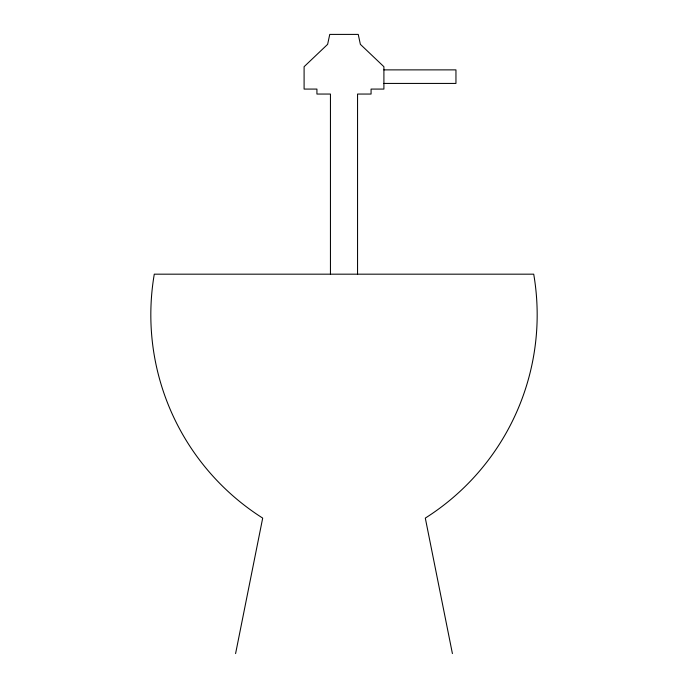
<?xml version="1.0" encoding="UTF-8"?>
<svg xmlns="http://www.w3.org/2000/svg" width="688" height="688" viewBox="0 0 688 688"><rect width="100%" height="100%" fill="white"/><g stroke="black" fill="none" stroke-linecap="round" stroke-linejoin="round"><path stroke-width="1.03" d="M235.588 653.6L262.696 518.09A240.602 240.602 0 0 1 154.284 274.177L533.716 274.177A240.602 240.602 0 0 1 425.304 518.09L452.412 653.6M383.904 69.875L455.955 69.875L455.955 83.429L383.904 83.429M357.554 274.177L357.554 94.05L371.073 94.05L371.073 89.079L383.904 89.079L383.904 66.71L360.374 44.342L358.242 34.4L329.758 34.4L327.626 44.342L304.096 66.71L304.096 89.079L316.927 89.079L316.927 94.05L330.446 94.05L330.446 274.177"/></g></svg>
